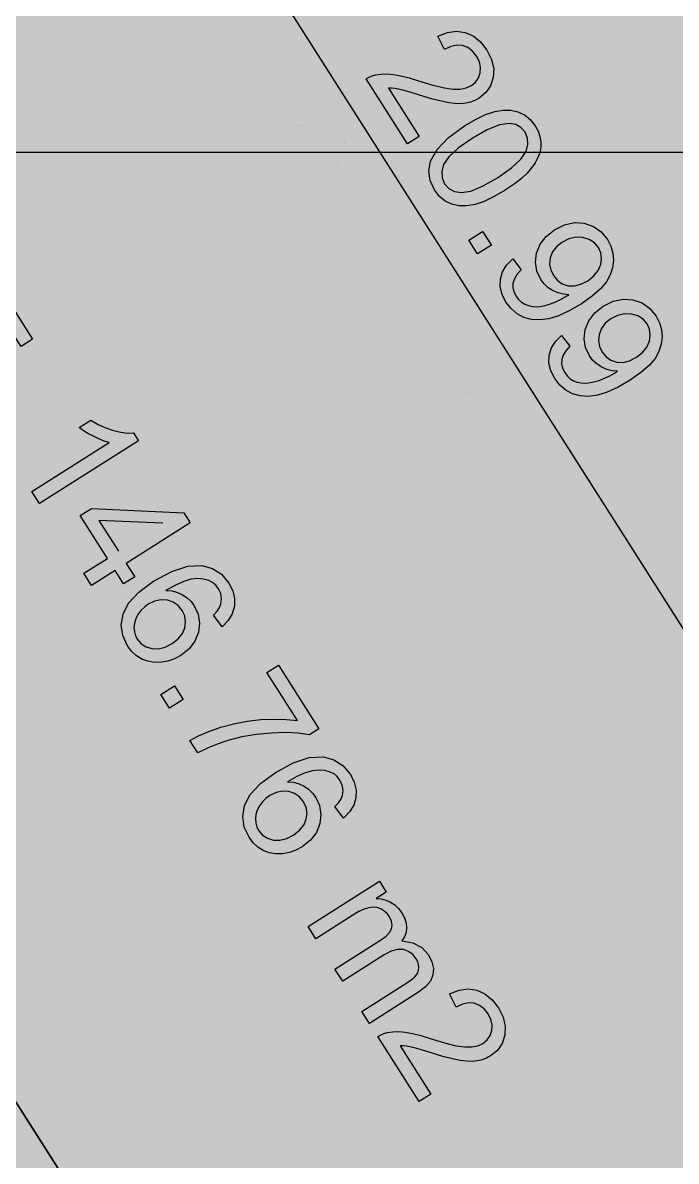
# Model space of a CAD drawing. Extents: x -5280327 to 29700, y -3925683 to 5564800.
# Drawn here: x 20363.4 to 20582.7, y 5809.7 to 6191.7 of the extents above; entities that cross this region are included whole.
import ezdxf

# ---------------------------------------------------------------- set-up
doc = ezdxf.new("R2010")
doc.units = 0
doc.linetypes.add('6', pattern=[2640.874023, 1320.437012, -1320.437012])
doc.layers.get('0').update_dxf_attribs({"linetype": 'CONTINUOUS'})
doc.layers.add('31_PREDIOS_TOTAL', color=7, linetype='CONTINUOUS')
doc.layers.add('LOTES', color=7, linetype='CONTINUOUS')

msp = doc.modelspace()

# ---------------------------------------------------------------- linework, layer by layer
at = {"color": 7, "linetype": '6', "const_width": 10343.08}
msp.add_lwpolyline([(0, 29405.62), (24528.32, 0)], dxfattribs=at)
msp.add_lwpolyline([(0, 29405.62), (24528.32, 0)], dxfattribs=at)
at = {"layer": '31_PREDIOS_TOTAL', "color": 7, "const_width": 0.00153}
for points in [[(20448.61, 6123.03), (20444.72, 6120.55), (20430.81, 6142.39), (20430.81, 6142.39), (20431.8, 6142.97), (20432.83, 6143.41), (20433.93, 6143.71), (20433.93, 6143.71), (20435.83, 6143.98), (20437.87, 6144.03), (20440.02, 6143.84), (20440.02, 6143.84), (20442.44, 6143.4), (20445.23, 6142.69), (20448.41, 6141.72), (20448.41, 6141.72), (20453.19, 6140.26), (20457.06, 6139.32), (20460.04, 6138.89), (20460.04, 6138.89), (20462.4, 6138.92), (20464.42, 6139.32), (20466.12, 6140.11), (20466.12, 6140.11), (20467.52, 6141.27), (20468.51, 6142.71), (20469.09, 6144.42), (20469.09, 6144.42), (20469.21, 6146.27), (20468.8, 6148.12), (20467.89, 6149.97), (20467.89, 6149.97), (20466.53, 6151.67), (20464.95, 6152.86), (20463.14, 6153.54), (20463.14, 6153.54), (20461.2, 6153.68), (20459.2, 6153.24), (20457.14, 6152.22), (20454.92, 6156.66), (20454.92, 6156.66), (20458.13, 6157.94), (20461.18, 6158.37), (20464.08, 6157.97), (20464.08, 6157.97), (20466.76, 6156.75), (20469.17, 6154.77), (20471.3, 6152.02), (20471.3, 6152.02), (20472.89, 6148.88), (20473.6, 6145.81), (20473.46, 6142.81), (20473.46, 6142.81), (20472.54, 6140.06), (20470.95, 6137.75), (20468.69, 6135.88), (20468.69, 6135.88), (20467.31, 6135.13), (20465.84, 6134.58), (20464.27, 6134.21), (20464.27, 6134.21), (20462.55, 6134.04), (20460.64, 6134.08), (20458.52, 6134.33), (20458.52, 6134.33), (20455.96, 6134.85), (20452.69, 6135.7), (20448.73, 6136.88), (20448.73, 6136.88), (20445.54, 6137.87), (20443.16, 6138.55), (20441.58, 6138.92), (20441.58, 6138.92), (20440.44, 6139.11), (20439.34, 6139.21), (20438.3, 6139.24), (20448.61, 6123.03)], [(20463.78, 6126.58), (20463.78, 6126.58), (20467.51, 6128.77), (20470.91, 6130.37), (20473.98, 6131.38), (20473.98, 6131.38), (20476.77, 6131.84), (20479.37, 6131.82), (20481.77, 6131.3), (20481.77, 6131.3), (20483.94, 6130.27), (20485.86, 6128.68), (20487.52, 6126.55), (20487.52, 6126.55), (20488.48, 6124.78), (20489.11, 6123), (20489.42, 6121.21), (20489.42, 6121.21), (20489.4, 6119.43), (20489.07, 6117.67), (20488.44, 6115.93), (20488.44, 6115.93), (20487.51, 6114.2), (20486.31, 6112.48), (20484.83, 6110.75), (20484.83, 6110.75), (20482.94, 6108.96), (20480.49, 6107.06), (20477.5, 6105.03), (20477.5, 6105.03), (20473.78, 6102.86), (20470.4, 6101.26), (20467.35, 6100.25), (20467.35, 6100.25), (20464.56, 6099.78), (20461.96, 6099.8), (20459.55, 6100.31), (20459.55, 6100.31), (20457.37, 6101.34), (20455.45, 6102.93), (20453.78, 6105.07), (20453.78, 6105.07), (20452.28, 6108.27), (20451.83, 6111.5), (20452.43, 6114.76), (20452.43, 6114.76), (20454.6, 6118.69), (20458.38, 6122.63), (20463.78, 6126.58)], [(20466.43, 6122.41), (20461.75, 6119.13), (20458.54, 6116.2), (20456.82, 6113.61), (20456.82, 6113.61), (20456.19, 6111.29), (20456.29, 6109.15), (20457.12, 6107.2), (20457.12, 6107.2), (20458.54, 6105.62), (20460.44, 6104.63), (20462.81, 6104.22), (20462.81, 6104.22), (20465.89, 6104.69), (20469.9, 6106.35), (20474.84, 6109.2), (20474.84, 6109.2), (20479.54, 6112.49), (20482.75, 6115.43), (20484.47, 6118.01), (20484.47, 6118.01), (20485.08, 6120.33), (20484.97, 6122.48), (20484.13, 6124.46), (20484.13, 6124.46), (20482.76, 6126.03), (20481.02, 6127.02), (20478.92, 6127.42), (20478.92, 6127.42), (20475.6, 6126.94), (20471.44, 6125.27), (20466.43, 6122.41)], [(20480.02, 6081.97), (20482.86, 6078.3), (20482.86, 6078.3), (20481.47, 6076.81), (20480.54, 6075.33), (20480.08, 6073.87), (20480.08, 6073.87), (20480.04, 6072.41), (20480.39, 6070.95), (20481.12, 6069.5), (20481.12, 6069.5), (20481.98, 6068.36), (20482.96, 6067.45), (20484.07, 6066.76), (20484.07, 6066.76), (20485.26, 6066.28), (20486.52, 6066), (20487.82, 6065.91), (20487.82, 6065.91), (20489.25, 6066.02), (20490.86, 6066.34), (20492.65, 6066.86), (20492.65, 6066.86), (20494.5, 6067.56), (20496.28, 6068.41), (20498, 6069.41), (20498, 6069.41), (20498.2, 6069.54), (20498.47, 6069.72), (20498.79, 6069.95), (20498.79, 6069.95), (20497, 6070.09), (20495.25, 6070.53), (20493.53, 6071.27), (20493.53, 6071.27), (20491.94, 6072.29), (20490.57, 6073.55), (20489.42, 6075.06), (20489.42, 6075.06), (20488.1, 6077.87), (20487.62, 6080.81), (20487.98, 6083.9), (20487.98, 6083.9), (20489.16, 6086.87), (20491.18, 6089.48), (20494.01, 6091.73), (20494.01, 6091.73), (20497.35, 6093.4), (20500.68, 6094.13), (20503.99, 6093.92), (20503.99, 6093.92), (20507.05, 6092.86), (20509.65, 6091.04), (20511.78, 6088.45), (20511.78, 6088.45), (20512.92, 6086.24), (20513.59, 6083.9), (20513.8, 6081.45), (20513.8, 6081.45), (20513.52, 6078.97), (20512.73, 6076.57), (20511.43, 6074.24), (20511.43, 6074.24), (20509.46, 6071.91), (20506.66, 6069.47), (20503.02, 6066.94), (20503.02, 6066.94), (20498.99, 6064.59), (20495.34, 6062.9), (20492.06, 6061.89), (20492.06, 6061.89), (20489.08, 6061.49), (20486.31, 6061.64), (20483.74, 6062.34), (20483.74, 6062.34), (20481.44, 6063.56), (20479.43, 6065.27), (20477.73, 6067.46), (20477.73, 6067.46), (20476.42, 6070.04), (20475.8, 6072.61), (20475.85, 6075.16), (20475.85, 6075.16), (20476.57, 6077.62), (20477.96, 6079.89), (20480.02, 6081.97)], [(20465.28, 6088.26), (20469.9, 6091.2), (20472.84, 6086.58), (20468.22, 6083.64), (20465.28, 6088.26)], [(20505.18, 6074.64), (20507.21, 6076.23), (20508.67, 6078.03), (20509.54, 6080.03), (20509.54, 6080.03), (20509.83, 6082.08), (20509.57, 6084.01), (20508.74, 6085.81), (20508.74, 6085.81), (20507.39, 6087.38), (20505.66, 6088.48), (20503.53, 6089.12), (20503.53, 6089.12), (20501.2, 6089.2), (20498.87, 6088.65), (20496.53, 6087.48), (20496.53, 6087.48), (20494.69, 6086.01), (20493.39, 6084.29), (20492.62, 6082.31), (20492.62, 6082.31), (20492.39, 6080.24), (20492.73, 6078.26), (20493.64, 6076.35), (20493.64, 6076.35), (20494.98, 6074.73), (20496.62, 6073.6), (20498.56, 6072.98), (20498.56, 6072.98), (20500.68, 6072.92), (20502.89, 6073.47), (20505.18, 6074.64)], [(20496.36, 6056.3), (20499.21, 6052.63), (20499.21, 6052.63), (20497.82, 6051.14), (20496.89, 6049.66), (20496.42, 6048.2), (20496.42, 6048.2), (20496.38, 6046.74), (20496.73, 6045.29), (20497.47, 6043.83), (20497.47, 6043.83), (20498.32, 6042.69), (20499.3, 6041.78), (20500.41, 6041.09), (20500.41, 6041.09), (20501.61, 6040.62), (20502.86, 6040.33), (20504.17, 6040.24), (20504.17, 6040.24), (20505.6, 6040.35), (20507.2, 6040.67), (20508.99, 6041.19), (20508.99, 6041.19), (20510.84, 6041.89), (20512.62, 6042.74), (20514.34, 6043.74), (20514.34, 6043.74), (20514.55, 6043.88), (20514.81, 6044.06), (20515.14, 6044.28), (20515.14, 6044.28), (20513.35, 6044.42), (20511.59, 6044.86), (20509.88, 6045.6), (20509.88, 6045.6), (20508.29, 6046.62), (20506.92, 6047.88), (20505.76, 6049.4), (20505.76, 6049.4), (20504.44, 6052.2), (20503.96, 6055.15), (20504.32, 6058.23), (20504.32, 6058.23), (20505.51, 6061.21), (20507.52, 6063.82), (20510.35, 6066.07), (20510.35, 6066.07), (20513.7, 6067.73), (20517.02, 6068.46), (20520.33, 6068.25), (20520.33, 6068.25), (20523.4, 6067.2), (20526, 6065.37), (20528.12, 6062.78), (20528.12, 6062.78), (20529.26, 6060.57), (20529.93, 6058.24), (20530.14, 6055.78), (20530.14, 6055.78), (20529.86, 6053.3), (20529.08, 6050.9), (20527.78, 6048.58), (20527.78, 6048.58), (20525.81, 6046.24), (20523, 6043.8), (20519.36, 6041.27), (20519.36, 6041.27), (20515.33, 6038.92), (20511.68, 6037.24), (20508.4, 6036.22), (20508.4, 6036.22), (20505.42, 6035.82), (20502.65, 6035.97), (20500.09, 6036.68), (20500.09, 6036.68), (20497.78, 6037.9), (20495.77, 6039.6), (20494.07, 6041.79), (20494.07, 6041.79), (20492.77, 6044.37), (20492.14, 6046.94), (20492.19, 6049.5), (20492.19, 6049.5), (20492.92, 6051.95), (20494.31, 6054.22), (20496.36, 6056.3)], [(20521.52, 6048.98), (20523.56, 6050.56), (20525.01, 6052.36), (20525.88, 6054.37), (20525.88, 6054.37), (20526.18, 6056.42), (20525.91, 6058.34), (20525.08, 6060.15), (20525.08, 6060.15), (20523.74, 6061.71), (20522, 6062.82), (20519.87, 6063.45), (20519.87, 6063.45), (20517.55, 6063.53), (20515.21, 6062.99), (20512.87, 6061.81), (20512.87, 6061.81), (20511.04, 6060.34), (20509.73, 6058.62), (20508.96, 6056.64), (20508.96, 6056.64), (20508.74, 6054.58), (20509.08, 6052.59), (20509.98, 6050.69), (20509.98, 6050.69), (20511.32, 6049.06), (20512.96, 6047.94), (20514.9, 6047.31), (20514.9, 6047.31), (20517.03, 6047.25), (20519.23, 6047.8), (20521.52, 6048.98)]]:
    msp.add_lwpolyline(points, dxfattribs=at)
at = {"layer": '31_PREDIOS_TOTAL', "color": 7}
for points in [[(20496.47, 6153.51, 33030.86), (20492.57, 6151.03, 33030.86), (20478.67, 6172.86, 33030.86), (20478.67, 6172.86, 33030.86), (20479.65, 6173.44, 33030.86), (20480.69, 6173.88, 33030.86), (20481.79, 6174.18, 33030.86), (20481.79, 6174.18, 33030.86), (20483.69, 6174.46, 33030.86), (20485.72, 6174.5, 33030.86), (20487.88, 6174.31, 33030.86), (20487.88, 6174.31, 33030.86), (20490.29, 6173.87, 33030.86), (20493.09, 6173.16, 33030.86), (20496.26, 6172.19, 33030.86), (20496.26, 6172.19, 33030.86), (20501.04, 6170.73, 33030.86), (20504.92, 6169.79, 33030.86), (20507.89, 6169.37, 33030.86), (20507.89, 6169.37, 33030.86), (20510.25, 6169.39, 33030.86), (20512.28, 6169.79, 33030.86), (20513.98, 6170.58, 33030.86), (20513.98, 6170.58, 33030.86), (20515.38, 6171.74, 33030.86), (20516.37, 6173.18, 33030.86), (20516.95, 6174.89, 33030.86), (20516.95, 6174.89, 33030.86), (20517.06, 6176.74, 33030.86), (20516.66, 6178.59, 33030.86), (20515.74, 6180.44, 33030.86), (20515.74, 6180.44, 33030.86), (20514.39, 6182.14, 33030.86), (20512.81, 6183.33, 33030.86), (20511, 6184.01, 33030.86), (20511, 6184.01, 33030.86), (20509.05, 6184.15, 33030.86), (20507.05, 6183.71, 33030.86), (20505, 6182.69, 33030.86), (20502.77, 6187.13, 33030.86), (20502.77, 6187.13, 33030.86), (20505.98, 6188.41, 33030.86), (20509.04, 6188.84, 33030.86), (20511.93, 6188.44, 33030.86), (20511.93, 6188.44, 33030.86), (20514.61, 6187.23, 33030.86), (20517.02, 6185.25, 33030.86), (20519.16, 6182.49, 33030.86), (20519.16, 6182.49, 33030.86), (20520.74, 6179.36, 33030.86), (20521.46, 6176.29, 33030.86), (20521.31, 6173.29, 33030.86), (20521.31, 6173.29, 33030.86), (20520.4, 6170.54, 33030.86), (20518.81, 6168.23, 33030.86), (20516.54, 6166.35, 33030.86), (20516.54, 6166.35, 33030.86), (20515.17, 6165.61, 33030.86), (20513.7, 6165.05, 33030.86), (20512.13, 6164.68, 33030.86), (20512.13, 6164.68, 33030.86), (20510.41, 6164.51, 33030.86), (20508.49, 6164.56, 33030.86), (20506.38, 6164.81, 33030.86), (20506.38, 6164.81, 33030.86), (20503.82, 6165.33, 33030.86), (20500.55, 6166.18, 33030.86), (20496.58, 6167.36, 33030.86), (20496.58, 6167.36, 33030.86), (20493.39, 6168.34, 33030.86), (20491.01, 6169.02, 33030.86), (20489.44, 6169.4, 33030.86), (20489.44, 6169.4, 33030.86), (20488.3, 6169.58, 33030.86), (20487.2, 6169.69, 33030.86), (20486.15, 6169.71, 33030.86), (20496.47, 6153.51, 33030.86)], [(20511.63, 6157.05, 33030.86), (20511.63, 6157.05, 33030.86), (20515.37, 6159.24, 33030.86), (20518.77, 6160.84, 33030.86), (20521.83, 6161.85, 33030.86), (20521.83, 6161.85, 33030.86), (20524.63, 6162.32, 33030.86), (20527.22, 6162.29, 33030.86), (20529.62, 6161.78, 33030.86), (20529.62, 6161.78, 33030.86), (20531.8, 6160.74, 33030.86), (20533.71, 6159.16, 33030.86), (20535.37, 6157.03, 33030.86), (20535.37, 6157.03, 33030.86), (20536.34, 6155.25, 33030.86), (20536.97, 6153.47, 33030.86), (20537.27, 6151.68, 33030.86), (20537.27, 6151.68, 33030.86), (20537.26, 6149.9, 33030.86), (20536.93, 6148.14, 33030.86), (20536.29, 6146.4, 33030.86), (20536.29, 6146.4, 33030.86), (20535.37, 6144.67, 33030.86), (20534.16, 6142.95, 33030.86), (20532.69, 6141.22, 33030.86), (20532.69, 6141.22, 33030.86), (20530.8, 6139.44, 33030.86), (20528.35, 6137.53, 33030.86), (20525.35, 6135.51, 33030.86), (20525.35, 6135.51, 33030.86), (20521.64, 6133.33, 33030.86), (20518.26, 6131.74, 33030.86), (20515.21, 6130.73, 33030.86), (20515.21, 6130.73, 33030.86), (20512.41, 6130.25, 33030.86), (20509.82, 6130.27, 33030.86), (20507.41, 6130.78, 33030.86), (20507.41, 6130.78, 33030.86), (20505.23, 6131.82, 33030.86), (20503.31, 6133.4, 33030.86), (20501.64, 6135.55, 33030.86), (20501.64, 6135.55, 33030.86), (20500.13, 6138.75, 33030.86), (20499.68, 6141.97, 33030.86), (20500.28, 6145.23, 33030.86), (20500.28, 6145.23, 33030.86), (20502.45, 6149.16, 33030.86), (20506.24, 6153.1, 33030.86), (20511.63, 6157.05, 33030.86)], [(20514.29, 6152.88, 33030.86), (20509.6, 6149.6, 33030.86), (20506.4, 6146.67, 33030.86), (20504.67, 6144.08, 33030.86), (20504.67, 6144.08, 33030.86), (20504.05, 6141.76, 33030.86), (20504.15, 6139.62, 33030.86), (20504.97, 6137.67, 33030.86), (20504.97, 6137.67, 33030.86), (20506.4, 6136.1, 33030.86), (20508.29, 6135.1, 33030.86), (20510.67, 6134.69, 33030.86), (20510.67, 6134.69, 33030.86), (20513.75, 6135.17, 33030.86), (20517.76, 6136.83, 33030.86), (20522.7, 6139.68, 33030.86), (20522.7, 6139.68, 33030.86), (20527.39, 6142.96, 33030.86), (20530.6, 6145.9, 33030.86), (20532.32, 6148.48, 33030.86), (20532.32, 6148.48, 33030.86), (20532.94, 6150.8, 33030.86), (20532.83, 6152.96, 33030.86), (20531.99, 6154.93, 33030.86), (20531.99, 6154.93, 33030.86), (20530.62, 6156.5, 33030.86), (20528.88, 6157.49, 33030.86), (20526.78, 6157.89, 33030.86), (20526.78, 6157.89, 33030.86), (20523.46, 6157.41, 33030.86), (20519.29, 6155.74, 33030.86), (20514.29, 6152.88, 33030.86)], [(20527.88, 6112.44, 33030.86), (20530.72, 6108.77, 33030.86), (20530.72, 6108.77, 33030.86), (20529.33, 6107.28, 33030.86), (20528.4, 6105.8, 33030.86), (20527.94, 6104.34, 33030.86), (20527.94, 6104.34, 33030.86), (20527.9, 6102.88, 33030.86), (20528.24, 6101.43, 33030.86), (20528.98, 6099.97, 33030.86), (20528.98, 6099.97, 33030.86), (20529.84, 6098.83, 33030.86), (20530.82, 6097.92, 33030.86), (20531.92, 6097.23, 33030.86), (20531.92, 6097.23, 33030.86), (20533.12, 6096.76, 33030.86), (20534.37, 6096.47, 33030.86), (20535.68, 6096.38, 33030.86), (20535.68, 6096.38, 33030.86), (20537.11, 6096.49, 33030.86), (20538.72, 6096.81, 33030.86), (20540.51, 6097.33, 33030.86), (20540.51, 6097.33, 33030.86), (20542.35, 6098.03, 33030.86), (20544.14, 6098.88, 33030.86), (20545.85, 6099.88, 33030.86), (20545.85, 6099.88, 33030.86), (20546.06, 6100.02, 33030.86), (20546.33, 6100.2, 33030.86), (20546.65, 6100.42, 33030.86), (20546.65, 6100.42, 33030.86), (20544.86, 6100.56, 33030.86), (20543.11, 6101, 33030.86), (20541.39, 6101.74, 33030.86), (20541.39, 6101.74, 33030.86), (20539.8, 6102.76, 33030.86), (20538.43, 6104.02, 33030.86), (20537.28, 6105.54, 33030.86), (20537.28, 6105.54, 33030.86), (20535.96, 6108.34, 33030.86), (20535.47, 6111.29, 33030.86), (20535.83, 6114.37, 33030.86), (20535.83, 6114.37, 33030.86), (20537.02, 6117.35, 33030.86), (20539.03, 6119.96, 33030.86), (20541.87, 6122.21, 33030.86), (20541.87, 6122.21, 33030.86), (20545.21, 6123.87, 33030.86), (20548.53, 6124.6, 33030.86), (20551.84, 6124.39, 33030.86), (20551.84, 6124.39, 33030.86), (20554.91, 6123.34, 33030.86), (20557.51, 6121.51, 33030.86), (20559.64, 6118.92, 33030.86), (20559.64, 6118.92, 33030.86), (20560.77, 6116.71, 33030.86), (20561.45, 6114.38, 33030.86), (20561.65, 6111.92, 33030.86), (20561.65, 6111.92, 33030.86), (20561.38, 6109.44, 33030.86), (20560.59, 6107.04, 33030.86), (20559.29, 6104.72, 33030.86), (20559.29, 6104.72, 33030.86), (20557.32, 6102.38, 33030.86), (20554.52, 6099.94, 33030.86), (20550.88, 6097.41, 33030.86), (20550.88, 6097.41, 33030.86), (20546.85, 6095.06, 33030.86), (20543.19, 6093.38, 33030.86), (20539.92, 6092.36, 33030.86), (20539.92, 6092.36, 33030.86), (20536.94, 6091.96, 33030.86), (20534.16, 6092.11, 33030.86), (20531.6, 6092.82, 33030.86), (20531.6, 6092.82, 33030.86), (20529.29, 6094.04, 33030.86), (20527.29, 6095.74, 33030.86), (20525.59, 6097.93, 33030.86), (20525.59, 6097.93, 33030.86), (20524.28, 6100.51, 33030.86), (20523.65, 6103.08, 33030.86), (20523.71, 6105.64, 33030.86), (20523.71, 6105.64, 33030.86), (20524.43, 6108.09, 33030.86), (20525.82, 6110.36, 33030.86), (20527.88, 6112.44, 33030.86)], [(20513.13, 6118.73, 33030.86), (20517.75, 6121.67, 33030.86), (20520.7, 6117.05, 33030.86), (20516.08, 6114.11, 33030.86), (20513.13, 6118.73, 33030.86)], [(20553.03, 6105.12, 33030.86), (20555.07, 6106.71, 33030.86), (20556.52, 6108.5, 33030.86), (20557.39, 6110.51, 33030.86), (20557.39, 6110.51, 33030.86), (20557.69, 6112.56, 33030.86), (20557.42, 6114.48, 33030.86), (20556.59, 6116.29, 33030.86), (20556.59, 6116.29, 33030.86), (20555.25, 6117.86, 33030.86), (20553.52, 6118.96, 33030.86), (20551.39, 6119.59, 33030.86), (20551.39, 6119.59, 33030.86), (20549.06, 6119.67, 33030.86), (20546.73, 6119.13, 33030.86), (20544.39, 6117.95, 33030.86), (20544.39, 6117.95, 33030.86), (20542.55, 6116.48, 33030.86), (20541.24, 6114.76, 33030.86), (20540.47, 6112.78, 33030.86), (20540.47, 6112.78, 33030.86), (20540.25, 6110.72, 33030.86), (20540.59, 6108.73, 33030.86), (20541.49, 6106.83, 33030.86), (20541.49, 6106.83, 33030.86), (20542.84, 6105.2, 33030.86), (20544.48, 6104.08, 33030.86), (20546.41, 6103.45, 33030.86), (20546.41, 6103.45, 33030.86), (20548.54, 6103.39, 33030.86), (20550.74, 6103.94, 33030.86), (20553.03, 6105.12, 33030.86)], [(20362.91, 6083.05, 33030.86), (20349.05, 6104.88, 33030.86), (20352.84, 6107.29, 33030.86), (20366.7, 6085.46, 33030.86), (20362.91, 6083.05, 33030.86)], [(20544.22, 6086.77, 33030.86), (20547.06, 6083.11, 33030.86), (20547.06, 6083.11, 33030.86), (20545.67, 6081.62, 33030.86), (20544.75, 6080.14, 33030.86), (20544.28, 6078.67, 33030.86), (20544.28, 6078.67, 33030.86), (20544.24, 6077.22, 33030.86), (20544.59, 6075.76, 33030.86), (20545.32, 6074.3, 33030.86), (20545.32, 6074.3, 33030.86), (20546.18, 6073.17, 33030.86), (20547.16, 6072.25, 33030.86), (20548.27, 6071.57, 33030.86), (20548.27, 6071.57, 33030.86), (20549.46, 6071.09, 33030.86), (20550.72, 6070.8, 33030.86), (20552.02, 6070.71, 33030.86), (20552.02, 6070.71, 33030.86), (20553.45, 6070.82, 33030.86), (20555.06, 6071.14, 33030.86), (20556.85, 6071.66, 33030.86), (20556.85, 6071.66, 33030.86), (20558.7, 6072.37, 33030.86), (20560.48, 6073.22, 33030.86), (20562.2, 6074.21, 33030.86), (20562.2, 6074.21, 33030.86), (20562.41, 6074.35, 33030.86), (20562.67, 6074.53, 33030.86), (20562.99, 6074.75, 33030.86), (20562.99, 6074.75, 33030.86), (20561.2, 6074.89, 33030.86), (20559.45, 6075.33, 33030.86), (20557.73, 6076.07, 33030.86), (20557.73, 6076.07, 33030.86), (20556.14, 6077.09, 33030.86), (20554.77, 6078.36, 33030.86), (20553.62, 6079.87, 33030.86), (20553.62, 6079.87, 33030.86), (20552.3, 6082.67, 33030.86), (20551.82, 6085.62, 33030.86), (20552.18, 6088.71, 33030.86), (20552.18, 6088.71, 33030.86), (20553.37, 6091.68, 33030.86), (20555.38, 6094.29, 33030.86), (20558.21, 6096.54, 33030.86), (20558.21, 6096.54, 33030.86), (20561.55, 6098.2, 33030.86), (20564.88, 6098.93, 33030.86), (20568.19, 6098.73, 33030.86), (20568.19, 6098.73, 33030.86), (20571.25, 6097.67, 33030.86), (20573.85, 6095.84, 33030.86), (20575.98, 6093.25, 33030.86), (20575.98, 6093.25, 33030.86), (20577.12, 6091.04, 33030.86), (20577.79, 6088.71, 33030.86), (20578, 6086.25, 33030.86), (20578, 6086.25, 33030.86), (20577.72, 6083.78, 33030.86), (20576.93, 6081.37, 33030.86), (20575.63, 6079.05, 33030.86), (20575.63, 6079.05, 33030.86), (20573.66, 6076.71, 33030.86), (20570.86, 6074.28, 33030.86), (20567.22, 6071.74, 33030.86), (20567.22, 6071.74, 33030.86), (20563.19, 6069.39, 33030.86), (20559.54, 6067.71, 33030.86), (20556.26, 6066.7, 33030.86), (20556.26, 6066.7, 33030.86), (20553.28, 6066.3, 33030.86), (20550.51, 6066.45, 33030.86), (20547.94, 6067.15, 33030.86), (20547.94, 6067.15, 33030.86), (20545.64, 6068.37, 33030.86), (20543.63, 6070.08, 33030.86), (20541.93, 6072.27, 33030.86), (20541.93, 6072.27, 33030.86), (20540.62, 6074.85, 33030.86), (20540, 6077.41, 33030.86), (20540.05, 6079.97, 33030.86), (20540.05, 6079.97, 33030.86), (20540.77, 6082.43, 33030.86), (20542.17, 6084.7, 33030.86), (20544.22, 6086.77, 33030.86)], [(20569.38, 6079.45, 33030.86), (20571.41, 6081.04, 33030.86), (20572.87, 6082.83, 33030.86), (20573.74, 6084.84, 33030.86), (20573.74, 6084.84, 33030.86), (20574.03, 6086.89, 33030.86), (20573.77, 6088.81, 33030.86), (20572.94, 6090.62, 33030.86), (20572.94, 6090.62, 33030.86), (20571.59, 6092.19, 33030.86), (20569.86, 6093.29, 33030.86), (20567.73, 6093.92, 33030.86), (20567.73, 6093.92, 33030.86), (20565.4, 6094.01, 33030.86), (20563.07, 6093.46, 33030.86), (20560.73, 6092.28, 33030.86), (20560.73, 6092.28, 33030.86), (20558.89, 6090.82, 33030.86), (20557.59, 6089.09, 33030.86), (20556.82, 6087.11, 33030.86), (20556.82, 6087.11, 33030.86), (20556.59, 6085.05, 33030.86), (20556.93, 6083.06, 33030.86), (20557.84, 6081.16, 33030.86), (20557.84, 6081.16, 33030.86), (20559.18, 6079.53, 33030.86), (20560.82, 6078.41, 33030.86), (20562.76, 6077.78, 33030.86), (20562.76, 6077.78, 33030.86), (20564.88, 6077.72, 33030.86), (20567.09, 6078.28, 33030.86), (20569.38, 6079.45, 33030.86)], [(20369.08, 6030.36, 33030.86), (20366.51, 6034.42, 33030.86), (20392.38, 6050.84, 33030.86), (20392.38, 6050.84, 33030.86), (20390.76, 6051.33, 33030.86), (20389.01, 6052.02, 33030.86), (20387.14, 6052.91, 33030.86), (20387.14, 6052.91, 33030.86), (20385.31, 6053.9, 33030.86), (20383.71, 6054.88, 33030.86), (20382.33, 6055.85, 33030.86), (20386.25, 6058.34, 33030.86), (20386.25, 6058.34, 33030.86), (20388.78, 6056.89, 33030.86), (20391.33, 6055.73, 33030.86), (20393.91, 6054.85, 33030.86), (20393.91, 6054.85, 33030.86), (20396.39, 6054.27, 33030.86), (20398.63, 6054, 33030.86), (20400.62, 6054.05, 33030.86), (20402.28, 6051.43, 33030.86), (20369.08, 6030.36, 33030.86)], [(20383.94, 6006.95, 33030.86), (20391.86, 6011.97, 33030.86), (20382.75, 6026.32, 33030.86), (20386.48, 6028.68, 33030.86), (20417.48, 6027.19, 33030.86), (20419.59, 6023.87, 33030.86), (20398.16, 6010.27, 33030.86), (20400.99, 6005.81, 33030.86), (20397.27, 6003.44, 33030.86), (20394.44, 6007.91, 33030.86), (20386.52, 6002.89, 33030.86), (20383.94, 6006.95, 33030.86)], [(20410.49, 6023.8, 33030.86), (20389.01, 6024.69, 33030.86), (20395.58, 6014.33, 33030.86)], [(20430.33, 5989.05, 33030.86), (20427.45, 5992.89, 33030.86), (20427.45, 5992.89, 33030.86), (20428.64, 5994.22, 33030.86), (20429.47, 5995.46, 33030.86), (20429.95, 5996.63, 33030.86), (20429.95, 5996.63, 33030.86), (20430.17, 5998.42, 33030.86), (20429.89, 6000.14, 33030.86), (20429.11, 6001.79, 33030.86), (20429.11, 6001.79, 33030.86), (20428.2, 6002.95, 33030.86), (20427.12, 6003.86, 33030.86), (20425.87, 6004.51, 33030.86), (20425.87, 6004.51, 33030.86), (20424.04, 6005.01, 33030.86), (20422.04, 6005.16, 33030.86), (20419.87, 6004.94, 33030.86), (20419.87, 6004.94, 33030.86), (20417.43, 6004.26, 33030.86), (20414.64, 6003.03, 33030.86), (20411.49, 6001.24, 33030.86), (20411.49, 6001.24, 33030.86), (20413.52, 6001.05, 33030.86), (20415.38, 6000.56, 33030.86), (20417.08, 5999.75, 33030.86), (20417.08, 5999.75, 33030.86), (20418.6, 5998.7, 33030.86), (20419.9, 5997.45, 33030.86), (20420.99, 5996, 33030.86), (20420.99, 5996, 33030.86), (20422.29, 5993.21, 33030.86), (20422.75, 5990.28, 33030.86), (20422.38, 5987.19, 33030.86), (20422.38, 5987.19, 33030.86), (20421.2, 5984.21, 33030.86), (20419.23, 5981.63, 33030.86), (20416.47, 5979.43, 33030.86), (20416.47, 5979.43, 33030.86), (20414.35, 5978.29, 33030.86), (20412.14, 5977.52, 33030.86), (20409.83, 5977.1, 33030.86), (20409.83, 5977.1, 33030.86), (20407.55, 5977.06, 33030.86), (20405.41, 5977.43, 33030.86), (20403.4, 5978.19, 33030.86), (20403.4, 5978.19, 33030.86), (20401.57, 5979.32, 33030.86), (20399.97, 5980.8, 33030.86), (20398.6, 5982.61, 33030.86), (20398.6, 5982.61, 33030.86), (20397, 5986.05, 33030.86), (20396.49, 5989.6, 33030.86), (20397.08, 5993.26, 33030.86), (20397.08, 5993.26, 33030.86), (20398.97, 5996.96, 33030.86), (20402.4, 6000.63, 33030.86), (20407.35, 6004.27, 33030.86), (20407.35, 6004.27, 33030.86), (20413.41, 6007.56, 33030.86), (20418.8, 6009.33, 33030.86), (20423.54, 6009.58, 33030.86), (20423.54, 6009.58, 33030.86), (20427.1, 6008.62, 33030.86), (20430.12, 6006.64, 33030.86), (20432.61, 6003.66, 33030.86), (20432.61, 6003.66, 33030.86), (20433.92, 6001.06, 33030.86), (20434.54, 5998.47, 33030.86), (20434.48, 5995.88, 33030.86), (20434.48, 5995.88, 33030.86), (20433.75, 5993.39, 33030.86), (20432.37, 5991.12, 33030.86), (20430.33, 5989.05, 33030.86)], [(20405.55, 5996.58, 33030.86), (20404.24, 5995.61, 33030.86), (20403.09, 5994.46, 33030.86), (20402.1, 5993.14, 33030.86), (20402.1, 5993.14, 33030.86), (20401.35, 5991.72, 33030.86), (20400.91, 5990.27, 33030.86), (20400.76, 5988.8, 33030.86), (20400.76, 5988.8, 33030.86), (20400.9, 5987.36, 33030.86), (20401.27, 5986.02, 33030.86), (20401.89, 5984.8, 33030.86), (20401.89, 5984.8, 33030.86), (20403.16, 5983.31, 33030.86), (20404.79, 5982.28, 33030.86), (20406.78, 5981.69, 33030.86), (20406.78, 5981.69, 33030.86), (20408.98, 5981.65, 33030.86), (20411.25, 5982.23, 33030.86), (20413.59, 5983.42, 33030.86), (20413.59, 5983.42, 33030.86), (20415.58, 5984.97, 33030.86), (20417, 5986.73, 33030.86), (20417.83, 5988.68, 33030.86), (20417.83, 5988.68, 33030.86), (20418.09, 5990.7, 33030.86), (20417.77, 5992.65, 33030.86), (20416.88, 5994.53, 33030.86), (20416.88, 5994.53, 33030.86), (20415.56, 5996.14, 33030.86), (20413.91, 5997.27, 33030.86), (20411.95, 5997.95, 33030.86), (20411.95, 5997.95, 33030.86), (20409.82, 5998.09, 33030.86), (20407.69, 5997.64, 33030.86), (20405.55, 5996.58, 33030.86)], [(20445.35, 5973.71, 33030.86), (20449.25, 5976.19, 33030.86), (20462.84, 5954.79, 33030.86), (20459.68, 5952.78, 33030.86), (20459.68, 5952.78, 33030.86), (20455.86, 5953.3, 33030.86), (20451.56, 5953.5, 33030.86), (20446.78, 5953.37, 33030.86), (20446.78, 5953.37, 33030.86), (20441.82, 5952.9, 33030.86), (20436.98, 5952.07, 33030.86), (20432.28, 5950.89, 33030.86), (20432.28, 5950.89, 33030.86), (20428.97, 5949.79, 33030.86), (20425.61, 5948.39, 33030.86), (20422.2, 5946.68, 33030.86), (20419.55, 5950.85, 33030.86), (20419.55, 5950.85, 33030.86), (20422.46, 5952.41, 33030.86), (20425.93, 5953.9, 33030.86), (20429.95, 5955.3, 33030.86), (20429.95, 5955.3, 33030.86), (20434.3, 5956.49, 33030.86), (20438.75, 5957.34, 33030.86), (20443.28, 5957.86, 33030.86), (20443.28, 5957.86, 33030.86), (20447.71, 5958.05, 33030.86), (20451.82, 5957.94, 33030.86), (20455.63, 5957.52, 33030.86), (20445.35, 5973.71, 33030.86)], [(20409.74, 5966.3, 33030.86), (20414.37, 5969.24, 33030.86), (20417.3, 5964.61, 33030.86), (20412.68, 5961.68, 33030.86), (20409.74, 5966.3, 33030.86)], [(20471.09, 5924.84, 33030.86), (20468.21, 5928.67, 33030.86), (20468.21, 5928.67, 33030.86), (20469.4, 5930, 33030.86), (20470.23, 5931.25, 33030.86), (20470.71, 5932.41, 33030.86), (20470.71, 5932.41, 33030.86), (20470.93, 5934.21, 33030.86), (20470.65, 5935.93, 33030.86), (20469.87, 5937.57, 33030.86), (20469.87, 5937.57, 33030.86), (20468.97, 5938.74, 33030.86), (20467.88, 5939.64, 33030.86), (20466.63, 5940.29, 33030.86), (20466.63, 5940.29, 33030.86), (20464.8, 5940.8, 33030.86), (20462.8, 5940.94, 33030.86), (20460.63, 5940.72, 33030.86), (20460.63, 5940.72, 33030.86), (20458.19, 5940.05, 33030.86), (20455.4, 5938.81, 33030.86), (20452.25, 5937.02, 33030.86), (20452.25, 5937.02, 33030.86), (20454.28, 5936.83, 33030.86), (20456.14, 5936.34, 33030.86), (20457.84, 5935.54, 33030.86), (20457.84, 5935.54, 33030.86), (20459.36, 5934.48, 33030.86), (20460.66, 5933.23, 33030.86), (20461.75, 5931.78, 33030.86), (20461.75, 5931.78, 33030.86), (20463.05, 5929, 33030.86), (20463.51, 5926.06, 33030.86), (20463.15, 5922.97, 33030.86), (20463.15, 5922.97, 33030.86), (20461.97, 5920, 33030.86), (20459.99, 5917.41, 33030.86), (20457.23, 5915.21, 33030.86), (20457.23, 5915.21, 33030.86), (20455.11, 5914.08, 33030.86), (20452.9, 5913.3, 33030.86), (20450.59, 5912.88, 33030.86), (20450.59, 5912.88, 33030.86), (20448.31, 5912.85, 33030.86), (20446.17, 5913.21, 33030.86), (20444.16, 5913.97, 33030.86), (20444.16, 5913.97, 33030.86), (20442.33, 5915.11, 33030.86), (20440.73, 5916.58, 33030.86), (20439.36, 5918.4, 33030.86), (20439.36, 5918.4, 33030.86), (20437.76, 5921.83, 33030.86), (20437.25, 5925.38, 33030.86), (20437.84, 5929.04, 33030.86), (20437.84, 5929.04, 33030.86), (20439.74, 5932.74, 33030.86), (20443.16, 5936.41, 33030.86), (20448.11, 5940.06, 33030.86), (20448.11, 5940.06, 33030.86), (20454.17, 5943.35, 33030.86), (20459.56, 5945.12, 33030.86), (20464.3, 5945.36, 33030.86), (20464.3, 5945.36, 33030.86), (20467.86, 5944.4, 33030.86), (20470.88, 5942.43, 33030.86), (20473.37, 5939.44, 33030.86), (20473.37, 5939.44, 33030.86), (20474.68, 5936.85, 33030.86), (20475.3, 5934.25, 33030.86), (20475.24, 5931.66, 33030.86), (20475.24, 5931.66, 33030.86), (20474.51, 5929.18, 33030.86), (20473.13, 5926.9, 33030.86), (20471.09, 5924.84, 33030.86)], [(20446.31, 5932.37, 33030.86), (20445, 5931.39, 33030.86), (20443.85, 5930.25, 33030.86), (20442.86, 5928.93, 33030.86), (20442.86, 5928.93, 33030.86), (20442.12, 5927.51, 33030.86), (20441.67, 5926.06, 33030.86), (20441.53, 5924.58, 33030.86), (20441.53, 5924.58, 33030.86), (20441.66, 5923.14, 33030.86), (20442.03, 5921.81, 33030.86), (20442.66, 5920.58, 33030.86), (20442.66, 5920.58, 33030.86), (20443.92, 5919.09, 33030.86), (20445.55, 5918.06, 33030.86), (20447.54, 5917.48, 33030.86), (20447.54, 5917.48, 33030.86), (20449.74, 5917.43, 33030.86), (20452.01, 5918.01, 33030.86), (20454.35, 5919.21, 33030.86), (20454.35, 5919.21, 33030.86), (20456.34, 5920.76, 33030.86), (20457.76, 5922.51, 33030.86), (20458.59, 5924.46, 33030.86), (20458.59, 5924.46, 33030.86), (20458.85, 5926.48, 33030.86), (20458.53, 5928.43, 33030.86), (20457.64, 5930.32, 33030.86), (20457.64, 5930.32, 33030.86), (20456.32, 5931.92, 33030.86), (20454.67, 5933.06, 33030.86), (20452.71, 5933.73, 33030.86), (20452.71, 5933.73, 33030.86), (20450.58, 5933.88, 33030.86), (20448.45, 5933.42, 33030.86), (20446.31, 5932.37, 33030.86)], [(20459.18, 5888.42, 33030.86), (20483.13, 5903.62, 33030.86), (20485.44, 5899.99, 33030.86), (20482.08, 5897.86, 33030.86), (20482.08, 5897.86, 33030.86), (20483.7, 5897.72, 33030.86), (20485.28, 5897.32, 33030.86), (20486.81, 5896.65, 33030.86), (20486.81, 5896.65, 33030.86), (20488.24, 5895.72, 33030.86), (20489.5, 5894.53, 33030.86), (20490.59, 5893.07, 33030.86), (20490.59, 5893.07, 33030.86), (20491.53, 5891.32, 33030.86), (20492.08, 5889.64, 33030.86), (20492.26, 5888, 33030.86), (20492.26, 5888, 33030.86), (20492.07, 5886.45, 33030.86), (20491.55, 5885, 33030.86), (20490.69, 5883.64, 33030.86), (20490.69, 5883.64, 33030.86), (20494.35, 5883.03, 33030.86), (20497.31, 5881.46, 33030.86), (20499.58, 5878.91, 33030.86), (20499.58, 5878.91, 33030.86), (20500.75, 5876.57, 33030.86), (20501.26, 5874.33, 33030.86), (20501.09, 5872.17, 33030.86), (20501.09, 5872.17, 33030.86), (20500.21, 5870.12, 33030.86), (20498.59, 5868.2, 33030.86), (20496.23, 5866.4, 33030.86), (20479.78, 5855.96, 33030.86), (20477.22, 5860, 33030.86), (20492.31, 5869.57, 33030.86), (20492.31, 5869.57, 33030.86), (20493.75, 5870.55, 33030.86), (20494.84, 5871.43, 33030.86), (20495.57, 5872.2, 33030.86), (20495.57, 5872.2, 33030.86), (20496.02, 5872.95, 33030.86), (20496.29, 5873.8, 33030.86), (20496.38, 5874.72, 33030.86), (20496.38, 5874.72, 33030.86), (20496.28, 5875.69, 33030.86), (20495.98, 5876.64, 33030.86), (20495.49, 5877.57, 33030.86), (20495.49, 5877.57, 33030.86), (20494.3, 5879.04, 33030.86), (20492.85, 5880.09, 33030.86), (20491.15, 5880.7, 33030.86), (20491.15, 5880.7, 33030.86), (20489.21, 5880.78, 33030.86), (20487.07, 5880.19, 33030.86), (20484.71, 5878.96, 33030.86), (20470.79, 5870.12, 33030.86), (20468.21, 5874.18, 33030.86), (20483.78, 5884.06, 33030.86), (20483.78, 5884.06, 33030.86), (20485.36, 5885.22, 33030.86), (20486.51, 5886.41, 33030.86), (20487.21, 5887.63, 33030.86), (20487.21, 5887.63, 33030.86), (20487.45, 5888.91, 33030.86), (20487.21, 5890.28, 33030.86), (20486.5, 5891.74, 33030.86), (20486.5, 5891.74, 33030.86), (20485.69, 5892.79, 33030.86), (20484.72, 5893.65, 33030.86), (20483.59, 5894.34, 33030.86), (20483.59, 5894.34, 33030.86), (20482.33, 5894.78, 33030.86), (20481.01, 5894.92, 33030.86), (20479.61, 5894.77, 33030.86), (20479.61, 5894.77, 33030.86), (20478.05, 5894.29, 33030.86), (20476.24, 5893.45, 33030.86), (20474.19, 5892.24, 33030.86), (20461.76, 5884.36, 33030.86), (20459.18, 5888.42, 33030.86)], [(20500.34, 5832.2, 33030.86), (20496.43, 5829.73, 33030.86), (20482.56, 5851.58, 33030.86), (20482.56, 5851.58, 33030.86), (20483.55, 5852.16, 33030.86), (20484.59, 5852.6, 33030.86), (20485.68, 5852.9, 33030.86), (20485.68, 5852.9, 33030.86), (20487.59, 5853.17, 33030.86), (20489.62, 5853.21, 33030.86), (20491.78, 5853.02, 33030.86), (20491.78, 5853.02, 33030.86), (20494.19, 5852.57, 33030.86), (20496.98, 5851.86, 33030.86), (20500.15, 5850.88, 33030.86), (20500.15, 5850.88, 33030.86), (20504.93, 5849.42, 33030.86), (20508.81, 5848.47, 33030.86), (20511.78, 5848.04, 33030.86), (20511.78, 5848.04, 33030.86), (20514.14, 5848.06, 33030.86), (20516.17, 5848.47, 33030.86), (20517.87, 5849.25, 33030.86), (20517.87, 5849.25, 33030.86), (20519.27, 5850.41, 33030.86), (20520.26, 5851.85, 33030.86), (20520.84, 5853.56, 33030.86), (20520.84, 5853.56, 33030.86), (20520.96, 5855.41, 33030.86), (20520.56, 5857.26, 33030.86), (20519.65, 5859.11, 33030.86), (20519.65, 5859.11, 33030.86), (20518.29, 5860.81, 33030.86), (20516.71, 5862, 33030.86), (20514.91, 5862.69, 33030.86), (20514.91, 5862.69, 33030.86), (20512.96, 5862.83, 33030.86), (20510.96, 5862.39, 33030.86), (20508.91, 5861.38, 33030.86), (20506.69, 5865.82, 33030.86), (20506.69, 5865.82, 33030.86), (20509.9, 5867.09, 33030.86), (20512.95, 5867.52, 33030.86), (20515.85, 5867.11, 33030.86), (20515.85, 5867.11, 33030.86), (20518.53, 5865.9, 33030.86), (20520.93, 5863.91, 33030.86), (20523.06, 5861.15, 33030.86), (20523.06, 5861.15, 33030.86), (20524.64, 5858.02, 33030.86), (20525.36, 5854.95, 33030.86), (20525.21, 5851.95, 33030.86), (20525.21, 5851.95, 33030.86), (20524.29, 5849.2, 33030.86), (20522.69, 5846.89, 33030.86), (20520.43, 5845.02, 33030.86), (20520.43, 5845.02, 33030.86), (20519.05, 5844.27, 33030.86), (20517.58, 5843.72, 33030.86), (20516.01, 5843.35, 33030.86), (20516.01, 5843.35, 33030.86), (20514.29, 5843.19, 33030.86), (20512.37, 5843.23, 33030.86), (20510.26, 5843.49, 33030.86), (20510.26, 5843.49, 33030.86), (20507.7, 5844.01, 33030.86), (20504.44, 5844.87, 33030.86), (20500.47, 5846.05, 33030.86), (20500.47, 5846.05, 33030.86), (20497.28, 5847.04, 33030.86), (20494.9, 5847.72, 33030.86), (20493.33, 5848.1, 33030.86), (20493.33, 5848.1, 33030.86), (20492.18, 5848.29, 33030.86), (20491.09, 5848.4, 33030.86), (20490.04, 5848.42, 33030.86), (20500.34, 5832.2, 33030.86)]]:
    msp.add_polyline3d(points, dxfattribs=at)
at = {"layer": 'Cuadricula Coordenadas', "color": 7}
msp.add_lwpolyline([(15472.17, 6148.24), (24151.22, 6148.24)], dxfattribs=at)
at = {"layer": 'LOTES', "color": 7}
msp.add_lwpolyline([(20728.18, 5763.43), (20949.98, 5925.53), (20507.66, 6620.18), (20286.71, 6456.75), (20728.18, 5763.43)], dxfattribs=at)
for points in [[(20065.76, 6293.31, 66061.73), (20286.71, 6456.75, 66061.73), (20728.18, 5763.43, 66061.73), (20506.38, 5601.34, 66061.73), (20065.76, 6293.31, 66061.73)], [(20286.71, 6456.75, 66061.73), (20987.49, 5356.19, 66061.73)], [(20065.76, 6293.31, 33030.86), (19844.81, 6129.87, 33030.86), (20284.57, 5439.24, 33030.86), (20506.38, 5601.34, 33030.86), (20065.76, 6293.31, 33030.86)], [(20065.76, 6293.31, 66061.73), (20506.38, 5601.34, 66061.73)]]:
    msp.add_polyline3d(points, dxfattribs=at)

doc.saveas('drawing.dxf')
